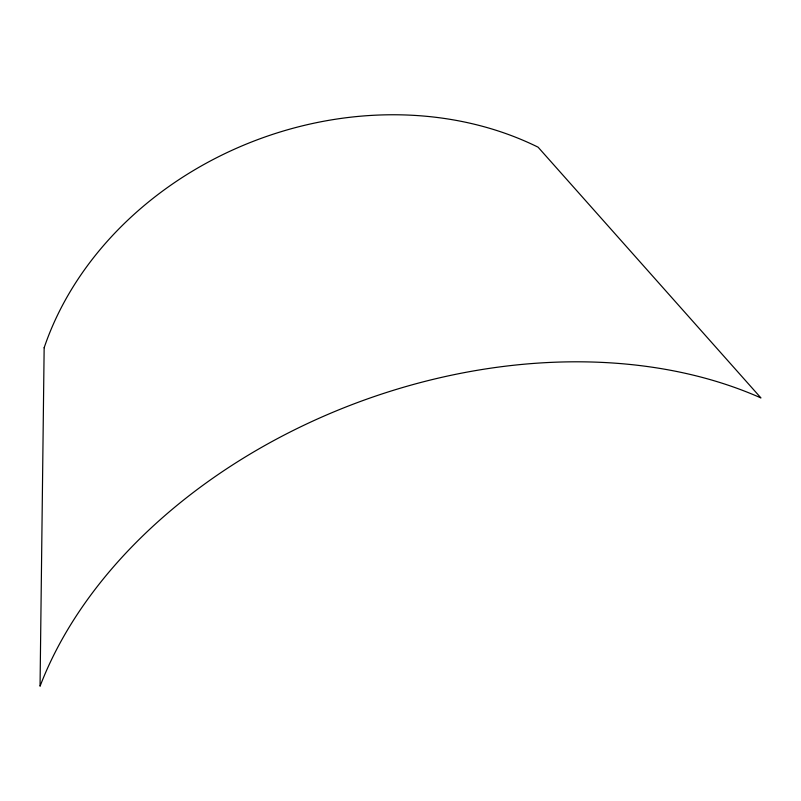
<?xml version="1.0" encoding="UTF-8"?>
<svg xmlns="http://www.w3.org/2000/svg" width="801" height="801" viewBox="0 0 801 801"><rect width="100%" height="100%" fill="white"/><g stroke="black" fill="none" stroke-linecap="round" stroke-linejoin="round"><path stroke-width="1.2" d="M44.155 347.744L40.05 686.237A466.182 326.097 -20.4 0 1 760.95 397.937L538.102 147.194A329.381 272.891 -20.6 0 0 44.155 347.744"/></g></svg>
